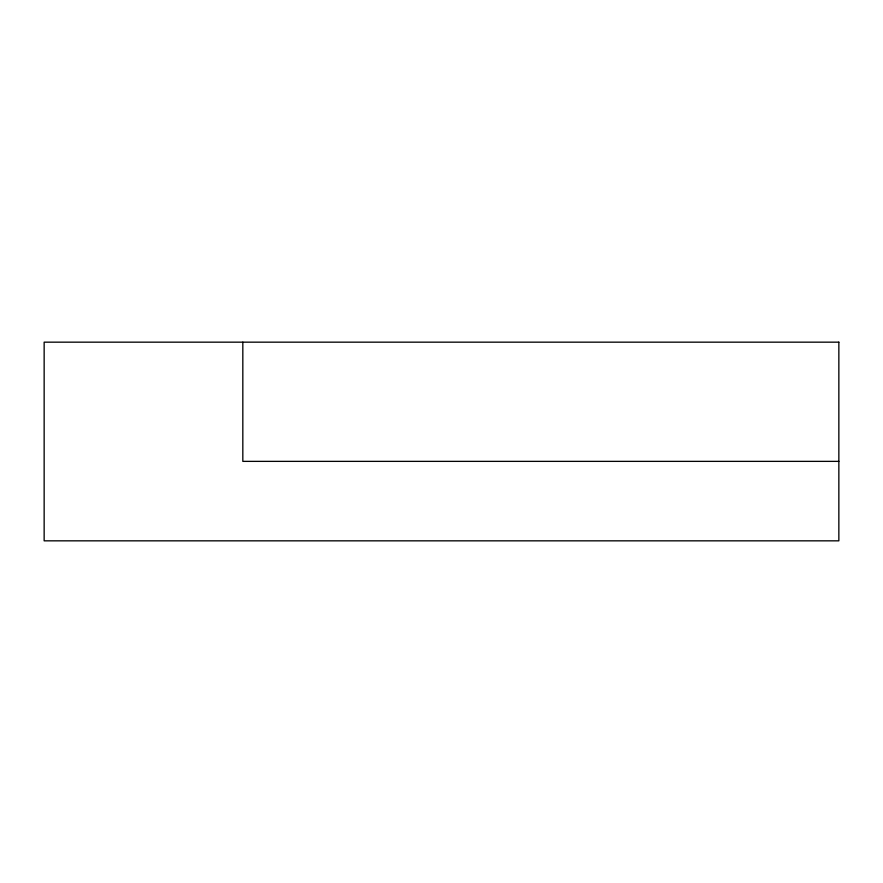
<?xml version="1.0" encoding="UTF-8"?>
<svg xmlns="http://www.w3.org/2000/svg" width="883" height="883" viewBox="0 0 883 883"><rect width="100%" height="100%" fill="white"/><g stroke="black" fill="none" stroke-linecap="round" stroke-linejoin="round"><path stroke-width="1.32" d="M838.85 461.368L242.825 461.368L242.825 342.163M838.85 342.163L44.15 342.163L44.15 540.837L838.85 540.837L838.85 342.163"/></g></svg>
